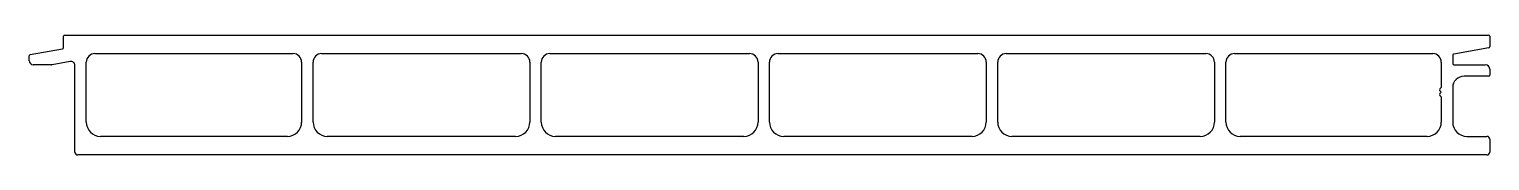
# Model space of a CAD drawing. Extents: x 1536 to 1792, y 2003 to 2024.
import ezdxf

# ---------------------------------------------------------------- set-up
doc = ezdxf.new("R2010")
doc.units = 0
doc.layers.get('0').update_dxf_attribs({"linetype": 'CONTINUOUS'})

msp = doc.modelspace()

# ---------------------------------------------------------------- linework, layer by layer
for p, q in [((1542.28, 2021.76), (1542.28, 2023.8)), ((1542.48, 2024), (1792.08, 2024)), ((1792.28, 2023.8), (1792.28, 2021.97)), ((1536.28, 2019.5), (1536.28, 2020.37)), ((1536.45, 2020.57), (1542.11, 2021.57)), ((1547.78, 2020.75), (1582.53, 2020.75)), ((1587.53, 2020.75), (1622.53, 2020.75)), ((1627.53, 2020.75), (1662.53, 2020.75)), ((1667.53, 2020.75), (1702.53, 2020.75)), ((1707.53, 2020.75), (1742.53, 2020.75)), ((1747.53, 2020.75), (1782.28, 2020.75)), ((1785.78, 2020.48), (1785.78, 2019)), ((1792.11, 2021.77), (1785.95, 2020.68)), ((1540.17, 2018.8), (1536.98, 2018.8)), ((1543.46, 2019.37), (1540.31, 2018.81)), ((1544.28, 2003.5), (1544.28, 2018.68)), ((1546.28, 2008.75), (1546.28, 2019.25)), ((1584.03, 2019.25), (1584.03, 2008.75)), ((1586.03, 2008.75), (1586.03, 2019.25)), ((1624.03, 2019.25), (1624.03, 2008.75)), ((1626.03, 2008.75), (1626.03, 2019.25)), ((1664.03, 2019.25), (1664.03, 2008.75)), ((1666.03, 2008.75), (1666.03, 2019.25)), ((1704.03, 2019.25), (1704.03, 2008.75)), ((1706.03, 2008.75), (1706.03, 2019.25)), ((1744.03, 2019.25), (1744.03, 2008.75)), ((1746.03, 2008.75), (1746.03, 2019.25)), ((1783.78, 2019.25), (1783.78, 2014.81)), ((1785.98, 2018.8), (1791.48, 2018.8)), ((1792.28, 2018), (1792.28, 2017)), ((1783.78, 2014.81), (1783.55, 2014.58)), ((1785.78, 2014.8), (1785.78, 2008.75)), ((1792.08, 2016.8), (1787.78, 2016.8)), ((1783.55, 2014.23), (1783.78, 2014)), ((1783.78, 2014), (1783.55, 2013.77)), ((1783.55, 2013.42), (1783.78, 2013.19)), ((1783.78, 2013.19), (1783.78, 2008.75)), ((1581.53, 2006.25), (1548.78, 2006.25)), ((1621.53, 2006.25), (1588.53, 2006.25)), ((1661.53, 2006.25), (1628.53, 2006.25)), ((1701.53, 2006.25), (1668.53, 2006.25)), ((1741.53, 2006.25), (1708.53, 2006.25)), ((1781.28, 2006.25), (1748.53, 2006.25)), ((1788.28, 2006.25), (1791.78, 2006.25)), ((1792.28, 2005.75), (1792.28, 2003.5)), ((1791.78, 2003), (1544.78, 2003))]:
    msp.add_line(p, q)
for centre, radius, start, end in [((1542.48, 2023.8), 0.2, 90, 180), ((1792.08, 2023.8), 0.2, 0, 90), ((1536.48, 2020.37), 0.2, 100, 180), ((1542.08, 2021.76), 0.2, 280, 0), ((1547.78, 2019.25), 1.5, 90, 180), ((1582.53, 2019.25), 1.5, 0, 90), ((1587.53, 2019.25), 1.5, 90, 180), ((1622.53, 2019.25), 1.5, 0, 90), ((1627.53, 2019.25), 1.5, 90, 180), ((1662.53, 2019.25), 1.5, 0, 90), ((1667.53, 2019.25), 1.5, 90, 180), ((1702.53, 2019.25), 1.5, 0, 90), ((1707.53, 2019.25), 1.5, 90, 180), ((1742.53, 2019.25), 1.5, 0, 90), ((1747.53, 2019.25), 1.5, 90, 180), ((1782.28, 2019.25), 1.5, 0, 90), ((1785.98, 2020.48), 0.2, 100, 180), ((1792.08, 2021.97), 0.2, 280, 0), ((1536.98, 2019.5), 0.7, 180, 270), ((1540.17, 2019.6), 0.8, 270, 280), ((1543.58, 2018.68), 0.7, 0, 100), ((1785.98, 2019), 0.2, 180, 270), ((1791.48, 2018), 0.8, 0, 90), ((1787.78, 2014.8), 2, 90, 180), ((1792.08, 2017), 0.2, 270, 0), ((1783.73, 2014.4), 0.25, 135, 225), ((1783.73, 2013.59), 0.25, 135, 225), ((1548.78, 2008.75), 2.5, 180, 270), ((1581.53, 2008.75), 2.5, 270, 0), ((1588.53, 2008.75), 2.5, 180, 270), ((1621.53, 2008.75), 2.5, 270, 0), ((1628.53, 2008.75), 2.5, 180, 270), ((1661.53, 2008.75), 2.5, 270, 0), ((1668.53, 2008.75), 2.5, 180, 270), ((1701.53, 2008.75), 2.5, 270, 360), ((1708.53, 2008.75), 2.5, 180, 270), ((1741.53, 2008.75), 2.5, 270, 0), ((1748.53, 2008.75), 2.5, 180, 270), ((1781.28, 2008.75), 2.5, 270, 0), ((1788.28, 2008.75), 2.5, 180, 270), ((1791.78, 2005.75), 0.5, 0, 90), ((1544.78, 2003.5), 0.5, 180, 270), ((1791.78, 2003.5), 0.5, 270, 360)]:
    msp.add_arc(centre, radius, start, end)

doc.saveas('drawing.dxf')
